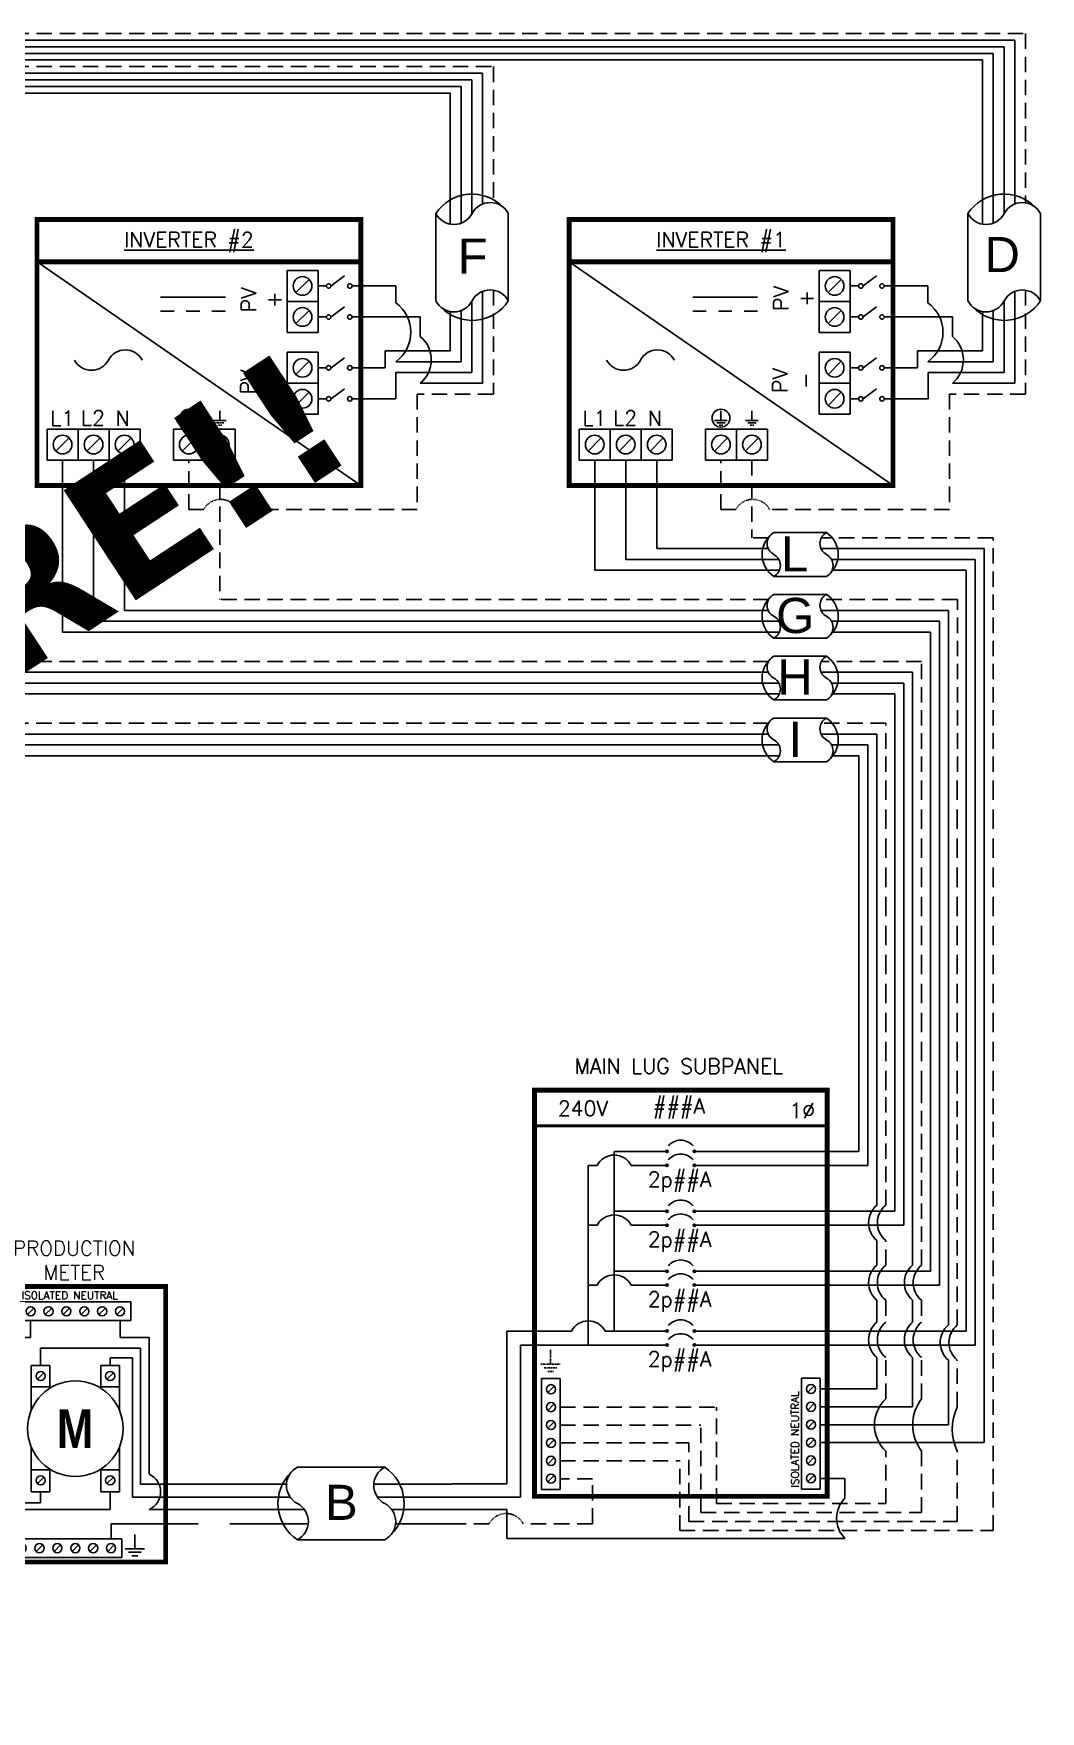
# Model space of a CAD drawing. Header units: feet. Extents: x 7626 to 13414, y 8987 to 15945.
# Drawn here: x 9526.3 to 9721.6, y 15494.7 to 15819.9 of the extents above; entities that cross this region are included whole.
import ezdxf

# ---------------------------------------------------------------- set-up
doc = ezdxf.new("R2010")
doc.units = ezdxf.units.FT
doc.header["$MEASUREMENT"] = 0
doc.linetypes.add('HIDDEN', pattern=[0.375, 0.25, -0.125])
for name, color, linetype in [('ONE LINE BLOCKS', 7, 'Continuous'), ('TABLES', 7, 'Continuous'), ('TEXT', 7, 'Continuous'), ('Z - TITLEBLOCK TXT', 7, 'Continuous')]:
    doc.layers.add(name, color=color, linetype=linetype)
doc.styles.add('ONE LINE TXT', font='techb___.ttf')
doc.styles.get("Standard").update_dxf_attribs({"font": 'simplex.shx'})
doc.styles.add('TITLE BBLOCK TEXT', font='ARIALUNI.TTF')

# ---------------------------------------------------------------- blocks, each defined once
blk = doc.blocks.new('*U19')
at = {"color": 7, "linetype": 'Continuous'}
for p, q in [((-499.3, -1.61), (-2.62, -1.61)), ((-2.62, -1.61), (-2.62, -41.45)), ((-499.3, -4.82), (-7.87, -4.82)), ((-7.87, -4.82), (-7.87, -46.12)), ((-499.3, -9.64), (-132.05, -9.65)), ((-132.05, -9.65), (-132.05, -41.45)), ((-499.3, -12.86), (-137.3, -12.86)), ((-137.3, -12.86), (-137.3, -46.12)), ((-143.43, -43.76), (-143.43, -65)), ((-125.81, -65), (-125.81, -43.76)), ((-14, -43.76), (-14, -65)), ((3.63, -65), (3.63, -43.76)), ((-153.18, -61.37), (-163.81, -61.37)), ((-153.18, -65.48), (-153.18, -61.37)), ((-132.05, -62.69), (-132.05, -85.03)), ((-23.75, -61.37), (-34.38, -61.37)), ((-23.75, -65.48), (-23.75, -61.37)), ((-2.62, -62.69), (-2.62, -85.03)), ((-147.22, -68.91), (-163.81, -68.91)), ((-147.22, -73.63), (-147.22, -68.91)), ((-137.3, -67.36), (-137.3, -79.78)), ((-17.79, -68.91), (-34.38, -68.91)), ((-17.79, -73.63), (-17.79, -68.91)), ((-7.87, -67.36), (-7.87, -79.78)), ((-137.3, -79.78), (-153.18, -79.78)), ((-7.87, -79.78), (-23.75, -79.78)), ((-132.05, -85.03), (-147.22, -85.03)), ((-2.62, -85.03), (-17.79, -85.03)), ((-234.22, -103.7), (-234.22, -145.52)), ((-104.79, -103.7), (-104.79, -130.49)), ((-48.42, -121.33), (-61.23, -121.33)), ((-104.79, -130.49), (-59.86, -130.49)), ((-47.05, -130.49), (-14.42, -130.49)), ((-14.42, -130.49), (-14.42, -179.5)), ((-61.23, -131.97), (-48.42, -131.97)), ((-48.42, -136.36), (-61.23, -136.36)), ((-234.22, -145.52), (-59.86, -145.52)), ((-47.05, -145.52), (-23.12, -145.52)), ((-23.12, -145.52), (-23.12, -179.5)), ((-61.23, -146.99), (-48.42, -146.99)), ((-48.42, -151.38), (-61.23, -151.38)), ((-252.46, -160.54), (-59.86, -160.54)), ((-61.23, -162.01), (-48.42, -162.01)), ((-47.05, -160.54), (-31.82, -160.54)), ((-31.82, -160.54), (-31.82, -179.5)), ((-48.42, -166.41), (-61.23, -166.41)), ((-267.85, -175.56), (-59.86, -175.56)), ((-61.23, -177.04), (-48.42, -177.04)), ((-47.05, -175.56), (-40.52, -175.56)), ((-40.52, -175.56), (-40.52, -179.5))]:
    blk.add_line(p, q, dxfattribs=at)
at = {"color": 253, "linetype": 'Continuous'}
for p, q in [((-499.3, -3.21), (-5.24, -3.22)), ((-5.24, -3.22), (-5.24, -43.86)), ((-499.3, -6.43), (-10.49, -6.43)), ((-10.49, -6.43), (-10.49, -46.35)), ((-499.3, -11.25), (-134.67, -11.25)), ((-134.67, -11.25), (-134.67, -43.86)), ((-499.3, -14.47), (-139.92, -14.47)), ((-139.92, -14.47), (-139.92, -46.35)), ((-134.67, -65.11), (-134.67, -82.41)), ((-5.24, -65.11), (-5.24, -82.41)), ((-139.92, -67.59), (-139.92, -77.16)), ((-10.49, -67.59), (-10.49, -77.16)), ((-139.92, -77.16), (-155.76, -77.16)), ((-155.76, -77.16), (-155.76, -81.27)), ((-10.49, -77.16), (-26.32, -77.16)), ((-26.32, -77.16), (-26.32, -81.27)), ((-155.76, -81.27), (-163.81, -81.27)), ((-26.32, -81.27), (-34.38, -81.27)), ((-134.67, -82.41), (-153.13, -82.41)), ((-153.13, -82.41), (-153.13, -88.8)), ((-5.24, -82.41), (-23.7, -82.41)), ((-23.7, -82.41), (-23.7, -88.8)), ((-153.13, -88.8), (-163.81, -88.8)), ((-23.7, -88.8), (-34.38, -88.8)), ((-219.15, -103.7), (-219.15, -140.26)), ((-89.72, -103.7), (-89.72, -125.23)), ((-89.72, -125.23), (-62.57, -125.23)), ((-49.75, -125.23), (-10.07, -125.23)), ((-10.07, -179.5), (-10.07, -125.23)), ((-219.15, -140.26), (-62.57, -140.26)), ((-49.75, -140.26), (-18.77, -140.26)), ((-18.77, -140.26), (-18.77, -179.5)), ((-245.18, -155.28), (-62.57, -155.28)), ((-49.75, -155.28), (-27.47, -155.28)), ((-27.47, -155.28), (-27.47, -179.5)), ((-260.57, -170.3), (-62.57, -170.3)), ((-49.75, -170.3), (-36.17, -170.3)), ((-36.17, -170.3), (-36.17, -179.5))]:
    blk.add_line(p, q, dxfattribs=at)
at = {"color": 10, "linetype": 'Continuous'}
for p, q in [((-226.69, -103.7), (-226.69, -142.89)), ((-97.26, -103.7), (-97.26, -127.86)), ((-97.26, -127.86), (-59.99, -127.86)), ((-47.18, -127.86), (-12.24, -127.86)), ((-12.24, -127.86), (-12.24, -179.5)), ((-226.69, -142.89), (-59.99, -142.89)), ((-47.18, -142.89), (-20.94, -142.89)), ((-20.94, -142.89), (-20.94, -179.5)), ((-249.24, -157.91), (-59.99, -157.91)), ((-47.18, -157.91), (-29.64, -157.91)), ((-29.64, -157.91), (-29.64, -179.5)), ((-264.63, -172.93), (-59.99, -172.93)), ((-47.18, -172.93), (-38.34, -172.93)), ((-38.34, -172.93), (-38.34, -179.5))]:
    blk.add_line(p, q, dxfattribs=at)
at = {"color": 7, "linetype": 'Continuous'}
for centre, radius, start, end in [((-134.62, -49.61), 10.58, 43.9732, 146.4265), ((-5.19, -49.61), 10.58, 43.9732, 146.4265), ((-134.62, -59.15), 10.58, 223.9732, 326.4265), ((-5.19, -59.15), 10.58, 223.9732, 326.4265), ((-57.7, -126.65), 6.38, 133.9732, 236.4265), ((-51.94, -126.65), 6.38, 313.9732, 56.4265), ((-57.7, -141.67), 6.38, 133.9732, 236.4265), ((-51.94, -141.67), 6.38, 313.9732, 56.4265), ((-57.7, -156.7), 6.38, 133.9732, 236.4265), ((-51.94, -156.7), 6.38, 313.9732, 56.4265), ((-57.7, -171.72), 6.38, 133.9732, 236.4265), ((-51.94, -171.72), 6.38, 313.9732, 56.4265)]:
    blk.add_arc(centre, radius, start, end, dxfattribs=at)
at = {"layer": 'ONE LINE BLOCKS', "lineweight": 50, "const_width": 1.19}
for points in [[(-240.44, -109.86), (-240.44, -45.21), (-161.67, -45.21), (-161.67, -109.86)], [(-240.44, -55.49), (-240.44, -45.21), (-161.67, -45.21), (-161.67, -55.49)], [(-111.01, -109.86), (-111.01, -45.21), (-32.24, -45.21), (-32.24, -109.86)], [(-111.01, -55.49), (-111.01, -45.21), (-32.24, -45.21), (-32.24, -55.49)]]:
    blk.add_lwpolyline(points, close=True, dxfattribs=at)
at = {"layer": 'TEXT', "color": 92, "linetype": 'HIDDEN', "ltscale": 15}
for p, q in [((-499.3, 0), (0, 0)), ((0, 0), (0, -41.16)), ((-499.3, -8.04), (-129.43, -8.04)), ((-129.43, -8.04), (-129.43, -41.16)), ((-129.43, -62.4), (-129.43, -87.65)), ((0, -62.4), (0, -87.65)), ((-129.43, -87.65), (-147.94, -87.65)), ((-147.94, -87.65), (-147.94, -115.73)), ((0, -87.65), (-18.51, -87.65)), ((-18.51, -87.65), (-18.51, -115.73)), ((-203.52, -115.73), (-203.52, -103.7)), ((-195.98, -103.7), (-195.98, -137.63)), ((-74.09, -115.73), (-74.09, -103.7)), ((-66.55, -103.7), (-66.55, -122.6)), ((-203.52, -115.73), (-199.92, -115.73)), ((-147.94, -115.73), (-191.68, -115.73)), ((-74.09, -115.73), (-70.48, -115.73)), ((-18.51, -115.73), (-62.25, -115.73)), ((-62.5, -122.6), (-66.55, -122.6)), ((-7.89, -122.6), (-49.68, -122.6)), ((-7.89, -179.5), (-7.89, -122.6)), ((-62.5, -137.63), (-195.98, -137.63)), ((-16.59, -137.63), (-49.68, -137.63)), ((-16.59, -179.5), (-16.59, -137.63)), ((-62.5, -152.65), (-241.54, -152.65)), ((-25.29, -152.65), (-49.68, -152.65)), ((-25.29, -179.5), (-25.29, -152.65)), ((-62.5, -167.67), (-256.93, -167.67)), ((-33.99, -167.67), (-49.68, -167.67)), ((-33.99, -179.5), (-33.99, -167.67))]:
    blk.add_line(p, q, dxfattribs=at)
at = {"layer": 'TEXT', "color": 92, "linetype": 'Continuous', "flags": 128}
for points in [[(-203.52, -91.75), (-203.52, -94.05)], [(-195.98, -91.75), (-195.98, -94.05)], [(-74.08, -91.75), (-74.09, -94.05)], [(-66.55, -91.75), (-66.55, -94.05)], [(-205.05, -94.05), (-201.98, -94.05)], [(-197.52, -94.05), (-194.45, -94.05)], [(-75.62, -94.05), (-72.55, -94.05)], [(-73.08, -94.62), (-75.09, -94.62)], [(-68.09, -94.05), (-65.02, -94.05)], [(-65.55, -94.62), (-67.56, -94.62)]]:
    blk.add_lwpolyline(points, dxfattribs=at)
at = {"layer": 'TEXT', "color": 92, "linetype": 'HIDDEN', "flags": 128}
for points in [[(-202.51, -94.62), (-204.52, -94.62)], [(-203.05, -95.19), (-203.99, -95.19)], [(-194.98, -94.62), (-196.99, -94.62)], [(-195.51, -95.19), (-196.46, -95.19)], [(-73.62, -95.19), (-74.56, -95.19)], [(-66.08, -95.19), (-67.02, -95.19)]]:
    blk.add_lwpolyline(points, dxfattribs=at)
at = {"layer": 'TEXT', "color": 92, "linetype": 'Continuous'}
for centre in [(-203.52, -93.5), (-74.09, -93.5)]:
    blk.add_circle(centre, 2.17, dxfattribs=at)
at = {"layer": 'TEXT', "color": 92, "linetype": 'HIDDEN', "ltscale": 0.3}
for centre in [(-195.8, -117.89), (-66.36, -117.89)]:
    blk.add_arc(centre, 4.65, 27.6639, 152.3361, dxfattribs=at)
at = {"layer": 'Z - TITLEBLOCK TXT', "color": 7, "linetype": 'Continuous'}
for p, q in [((-161.67, -109.86), (-240.44, -55.49)), ((-32.24, -109.86), (-111.01, -55.49)), ((-194.62, -64.1), (-210.38, -64.1)), ((-65.19, -64.1), (-80.95, -64.1)), ((-207.09, -67.51), (-210.38, -67.51)), ((-200.85, -67.51), (-204.15, -67.51)), ((-194.62, -67.51), (-197.91, -67.51)), ((-77.66, -67.51), (-80.95, -67.51)), ((-71.42, -67.51), (-74.72, -67.51)), ((-65.19, -67.51), (-68.48, -67.51))]:
    blk.add_line(p, q, dxfattribs=at)
at = {"layer": 'Z - TITLEBLOCK TXT', "color": 1, "linetype": 'Continuous'}
for p, q in [((-179.62, -72.67), (-179.62, -57.6)), ((-179.62, -57.6), (-172.09, -57.6)), ((-179.62, -72.67), (-179.62, -57.6)), ((-172.09, -57.6), (-172.09, -72.67)), ((-172.09, -57.6), (-172.09, -65.14)), ((-165.66, -58.91), (-168.93, -61.35)), ((-50.19, -72.67), (-50.19, -57.6)), ((-50.19, -57.6), (-42.66, -57.6)), ((-50.19, -72.67), (-50.19, -57.6)), ((-42.66, -57.6), (-42.66, -72.67)), ((-42.66, -57.6), (-42.66, -65.14)), ((-36.23, -58.91), (-39.49, -61.35)), ((-172.09, -65.14), (-179.62, -65.14)), ((-172.09, -61.37), (-170.05, -61.37)), ((-42.66, -65.14), (-50.19, -65.14)), ((-42.66, -61.37), (-40.62, -61.37)), ((-172.09, -68.91), (-170.05, -68.91)), ((-165.66, -66.45), (-168.93, -68.89)), ((-42.66, -68.91), (-40.62, -68.91)), ((-36.23, -66.45), (-39.49, -68.89)), ((-172.09, -72.67), (-179.62, -72.67)), ((-42.66, -72.67), (-50.19, -72.67)), ((-179.62, -92.57), (-179.62, -77.5)), ((-179.62, -77.5), (-172.09, -77.5)), ((-172.09, -77.5), (-172.09, -85.04)), ((-50.19, -92.57), (-50.19, -77.5)), ((-50.19, -77.5), (-42.66, -77.5)), ((-42.66, -77.5), (-42.66, -85.04)), ((-172.09, -81.27), (-170.05, -81.27)), ((-165.66, -78.81), (-168.93, -81.25)), ((-42.66, -81.27), (-40.62, -81.27)), ((-36.23, -78.81), (-39.49, -81.25)), ((-172.09, -85.04), (-179.62, -85.04)), ((-172.09, -85.04), (-172.09, -92.57)), ((-42.66, -85.04), (-50.19, -85.04)), ((-42.66, -85.04), (-42.66, -92.57)), ((-172.09, -88.8), (-170.05, -88.8)), ((-165.66, -86.34), (-168.93, -88.78)), ((-42.66, -88.8), (-40.62, -88.8)), ((-36.23, -86.34), (-39.49, -88.78)), ((-172.09, -92.57), (-179.62, -92.57)), ((-42.66, -92.57), (-50.19, -92.57)), ((-237.99, -96.16), (-222.92, -96.16)), ((-237.99, -103.7), (-237.99, -96.16)), ((-237.99, -96.16), (-230.46, -96.16)), ((-230.46, -96.16), (-230.46, -103.7)), ((-222.92, -96.16), (-222.92, -103.7)), ((-222.92, -96.16), (-215.39, -96.16)), ((-215.39, -96.16), (-215.39, -103.7)), ((-207.28, -96.16), (-192.22, -96.16)), ((-207.28, -103.7), (-207.28, -96.16)), ((-207.28, -96.16), (-199.75, -96.16)), ((-199.75, -96.16), (-199.75, -103.7)), ((-192.22, -96.16), (-192.22, -103.7)), ((-108.56, -96.16), (-93.49, -96.16)), ((-108.56, -103.7), (-108.56, -96.16)), ((-108.56, -96.16), (-101.02, -96.16)), ((-101.02, -96.16), (-101.02, -103.7)), ((-93.49, -96.16), (-93.49, -103.7)), ((-93.49, -96.16), (-85.96, -96.16)), ((-85.96, -96.16), (-85.96, -103.7)), ((-77.85, -96.16), (-62.78, -96.16)), ((-77.85, -103.7), (-77.85, -96.16)), ((-77.85, -96.16), (-70.32, -96.16)), ((-70.32, -96.16), (-70.32, -103.7)), ((-62.78, -96.16), (-62.78, -103.7)), ((-222.92, -103.7), (-237.99, -103.7)), ((-222.92, -103.7), (-215.39, -103.7)), ((-192.22, -103.7), (-207.28, -103.7)), ((-93.49, -103.7), (-108.56, -103.7)), ((-93.49, -103.7), (-85.96, -103.7)), ((-62.78, -103.7), (-77.85, -103.7))]:
    blk.add_line(p, q, dxfattribs=at)
at = {"layer": 'Z - TITLEBLOCK TXT', "color": 4, "linetype": 'Continuous'}
for p, q in [((-174.25, -59.77), (-177.46, -62.98)), ((-44.82, -59.77), (-48.03, -62.98)), ((-174.25, -67.3), (-177.46, -70.51)), ((-44.82, -67.3), (-48.03, -70.51)), ((-174.25, -79.66), (-177.46, -82.88)), ((-44.82, -79.66), (-48.03, -82.88)), ((-174.25, -87.2), (-177.46, -90.41)), ((-44.82, -87.2), (-48.03, -90.41)), ((-232.62, -98.32), (-235.83, -101.54)), ((-225.08, -98.32), (-228.3, -101.54)), ((-217.55, -98.32), (-220.76, -101.54)), ((-201.91, -98.32), (-205.12, -101.54)), ((-194.38, -98.32), (-197.59, -101.54)), ((-103.19, -98.32), (-106.4, -101.54)), ((-95.65, -98.32), (-98.86, -101.54)), ((-88.12, -98.32), (-91.33, -101.54)), ((-72.48, -98.32), (-75.69, -101.54)), ((-64.94, -98.32), (-68.16, -101.54))]:
    blk.add_line(p, q, dxfattribs=at)
for centre in [(-175.86, -61.37), (-46.43, -61.37), (-175.86, -68.91), (-46.43, -68.91), (-175.86, -81.27), (-46.43, -81.27), (-175.86, -88.8), (-46.43, -88.8), (-234.22, -99.93), (-226.69, -99.93), (-219.15, -99.93), (-203.52, -99.93), (-195.98, -99.93), (-104.79, -99.93), (-97.26, -99.93), (-89.72, -99.93), (-74.09, -99.93), (-66.55, -99.93)]:
    blk.add_circle(centre, 2.27, dxfattribs=at)
at = {"layer": 'Z - TITLEBLOCK TXT', "color": 1, "linetype": 'Continuous'}
for centre in [(-169.51, -61.37), (-164.35, -61.37), (-40.08, -61.37), (-34.92, -61.37), (-169.51, -68.91), (-164.35, -68.91), (-40.08, -68.91), (-34.92, -68.91), (-169.51, -81.27), (-164.35, -81.27), (-40.08, -81.27), (-34.92, -81.27), (-169.51, -88.8), (-164.35, -88.8), (-40.08, -88.8), (-34.92, -88.8)]:
    blk.add_circle(centre, 0.541, dxfattribs=at)
at = {"layer": 'Z - TITLEBLOCK TXT', "linetype": 'Continuous'}
for centre, radius, start, end in [((-139.03, -41.45), 4.98, 207.6639, 332.3361), ((-130.21, -46.07), 4.98, 27.6639, 152.3361), ((-9.6, -41.45), 4.98, 207.6639, 332.3361), ((-0.78, -46.07), 4.98, 27.6639, 152.3361), ((-139.03, -62.69), 4.98, 207.6639, 332.3361), ((-130.21, -67.31), 4.98, 27.6639, 152.3361), ((-9.6, -62.69), 4.98, 207.6639, 332.3361), ((-0.78, -67.31), 4.98, 27.6639, 152.3361), ((-158.31, -72.63), 8.8, 305.6505, 54.3495), ((-28.88, -72.63), 8.8, 305.6505, 54.3495), ((-218.97, -81.55), 4.65, 27.6639, 152.3361), ((-151.99, -79.33), 7.43, 309.9338, 50.0662), ((-89.54, -81.55), 4.65, 27.6639, 152.3361), ((-22.56, -79.33), 7.43, 309.9338, 50.0662), ((-227.21, -77.23), 4.65, 207.6639, 332.3361), ((-97.77, -77.23), 4.65, 207.6639, 332.3361), ((-59.84, -123.99), 3, 117.6639, 242.3361), ((-47.02, -123.99), 3, 117.6639, 242.3361), ((-62.62, -129.31), 3, 297.6639, 62.3361), ((-49.81, -129.31), 3, 297.6639, 62.3361), ((-59.84, -139.02), 3, 117.6639, 242.3361), ((-47.02, -139.02), 3, 117.6639, 242.3361), ((-62.62, -144.33), 3, 297.6639, 62.3361), ((-49.81, -144.33), 3, 297.6639, 62.3361), ((-59.84, -154.04), 3, 117.6639, 242.3361), ((-47.02, -154.04), 3, 117.6639, 242.3361), ((-62.62, -159.36), 3, 297.6639, 62.3361), ((-49.81, -159.36), 3, 297.6639, 62.3361), ((-59.84, -169.06), 3, 117.6639, 242.3361), ((-47.02, -169.06), 3, 117.6639, 242.3361), ((-62.62, -174.38), 3, 297.6639, 62.3361), ((-49.81, -174.38), 3, 297.6639, 62.3361)]:
    blk.add_arc(centre, radius, start, end, dxfattribs=at)
at = {"layer": 'TABLES', "color": 1, "linetype": 'Continuous'}
for s, p in [('%%UINVERTER #2', (-219.23, -51.94)), ('%%UINVERTER #1', (-89.8, -51.94))]:
    blk.add_text(s, height=3.6576, dxfattribs=at).set_placement(p)
at = {"layer": 'TEXT', "color": 1, "char_height": 3.658, "attachment_point": 5, "rotation": 90}
for s, width, insert in [('PV +', 2.8378, (-185.88, -64.73)), ('PV +', 2.8378, (-56.44, -64.39)), ('PV -', 2.8013, (-56.67, -84.37)), ('PV -', 2.8013, (-186.1, -84.71))]:
    blk.add_mtext_dynamic_manual_height_columns(s, width=width, gutter_width=0.75, heights=[0], dxfattribs=dict(at, insert=insert))
at = {"layer": 'TEXT', "color": 1, "attachment_point": 5}
for s, insert, char_height in [('L1', (-234.28, -93.52), 3.658), ('L2', (-226.82, -93.49), 3.658), ('N', (-219.57, -93.55), 3.66), ('L1', (-104.85, -93.52), 3.658), ('L2', (-97.39, -93.49), 3.658), ('N', (-90.14, -93.55), 3.66)]:
    blk.add_mtext_dynamic_manual_height_columns(s, width=0.1481, gutter_width=0.75, heights=[0], dxfattribs=dict(at, insert=insert, char_height=char_height))
blk = doc.blocks.new('M_METER PAN')
at = {"color": 253, "linetype": 'Continuous'}
for p, q in [((4.735, 8.023), (4.735, 8.748)), ((8.589, 8.023), (8.589, 8.748)), ((4.735, 8.023), (3.483, 8.023)), ((3.483, 2.136), (3.483, 8.023)), ((8.589, 8.023), (9.84, 8.023)), ((9.84, 2.136), (9.84, 8.023)), ((3.483, 0.611), (0, 0.611)), ((9.84, 0.611), (13.323, 0.611))]:
    blk.add_line(p, q, dxfattribs=at)
at = {"color": 7, "linetype": 'Continuous'}
for p, q in [((5.163, 7.563), (5.163, 6.819)), ((5.163, 7.563), (9.474, 7.563)), ((9.474, 7.563), (9.474, 1.711)), ((4.245, 1.711), (0, 1.711)), ((4.245, 1.711), (4.245, 0.898)), ((9.474, 1.711), (13.323, 1.711)), ((4.245, 0.898), (5.163, 0.898)), ((5.163, 0.898), (5.163, 1.37))]:
    blk.add_line(p, q, dxfattribs=at)
at = {"color": 10, "linetype": 'Continuous'}
for p, q in [((8.16, 7.142), (8.16, 6.819)), ((8.16, 7.142), (9.123, 7.142)), ((9.123, 7.142), (9.123, 1.149)), ((3.832, 1.149), (0, 1.149)), ((3.832, 1.149), (3.832, 0.611)), ((8.16, 1.37), (8.16, 0.611)), ((9.123, 1.149), (13.323, 1.149)), ((3.832, 0.611), (8.16, 0.611))]:
    blk.add_line(p, q, dxfattribs=at)
at = {"color": 1, "linetype": 'Continuous'}
for p, q in [((5.565, 5.899), (4.761, 5.899)), ((7.758, 5.899), (8.562, 5.899)), ((5.565, 2.326), (4.761, 2.326)), ((7.758, 2.326), (8.562, 2.326))]:
    blk.add_line(p, q, dxfattribs=at)
at = {"color": 253, "linetype": 'Continuous'}
for centre, start, end in [((3.823, 1.374), 113.9997, 246.0003), ((9.5, 1.374), 293.9997, 66.0003)]:
    blk.add_arc(centre, 0.835, start, end, dxfattribs=at)
at = {"layer": 'ONE LINE BLOCKS', "lineweight": 50, "const_width": 0.21}
blk.add_lwpolyline([(2.772, -1.647), (2.772, 10.216), (10.552, 10.216), (10.552, -1.647)], close=True, dxfattribs=at)
at = {"layer": 'TEXT', "color": 92, "linetype": 'HIDDEN', "ltscale": 15}
for p, q in [((4.347, 0), (0, 0)), ((4.347, 0), (4.347, -0.649)), ((8.201, 0), (8.201, -0.649)), ((8.201, 0), (13.323, 0))]:
    blk.add_line(p, q, dxfattribs=at)
at = {"layer": 'TEXT', "color": 92, "linetype": 'Continuous', "flags": 128}
for points in [[(9.228, -0.457), (9.227, -1.078)], [(8.812, -1.078), (9.642, -1.078)], [(9.498, -1.231), (8.956, -1.231)], [(9.354, -1.385), (9.1, -1.385)]]:
    blk.add_lwpolyline(points, dxfattribs=at)
at = {"layer": 'TEXT', "linetype": 'Continuous'}
blk.add_circle((6.662, 4.095), 2.059, dxfattribs=at)
at = {"layer": 'Z - TITLEBLOCK TXT', "color": 1, "linetype": 'Continuous'}
for p, q in [((4.275, 8.748), (4.275, 9.552)), ((4.275, 9.552), (9.049, 9.552)), ((9.049, 9.552), (9.049, 8.748)), ((9.049, 8.748), (4.275, 8.748)), ((4.761, 6.819), (4.761, 4.888)), ((5.565, 6.819), (4.761, 6.819)), ((5.565, 5.838), (5.565, 6.819)), ((7.758, 5.838), (7.758, 6.819)), ((7.758, 6.819), (8.562, 6.819)), ((8.562, 6.819), (8.562, 4.888)), ((4.761, 3.301), (4.761, 1.37)), ((8.562, 3.301), (8.562, 1.37)), ((5.565, 1.37), (5.565, 2.351)), ((7.758, 1.37), (7.758, 2.351)), ((4.761, 1.37), (5.565, 1.37)), ((8.562, 1.37), (7.758, 1.37)), ((3.887, -1.453), (3.887, -0.649)), ((3.887, -0.649), (8.661, -0.649)), ((8.661, -0.649), (8.661, -1.453)), ((8.661, -1.453), (3.887, -1.453))]:
    blk.add_line(p, q, dxfattribs=at)
at = {"layer": 'Z - TITLEBLOCK TXT', "color": 4, "linetype": 'Continuous'}
for p, q in [((4.874, 9.29), (4.596, 9.011)), ((5.645, 9.29), (5.366, 9.011)), ((6.416, 9.29), (6.137, 9.011)), ((7.186, 9.29), (6.908, 9.011)), ((7.957, 9.29), (7.679, 9.011)), ((8.728, 9.29), (8.449, 9.011)), ((5.303, 6.499), (5.024, 6.22)), ((8.299, 6.499), (8.021, 6.22)), ((5.303, 2.005), (5.024, 1.727)), ((8.299, 2.005), (8.021, 1.727)), ((4.486, -0.912), (4.208, -1.19)), ((5.257, -0.912), (4.978, -1.19)), ((6.028, -0.912), (5.749, -1.19)), ((6.798, -0.912), (6.52, -1.19)), ((7.569, -0.912), (7.291, -1.19)), ((8.34, -0.912), (8.061, -1.19))]:
    blk.add_line(p, q, dxfattribs=at)
for centre in [(4.735, 9.15), (5.506, 9.15), (6.276, 9.15), (7.047, 9.15), (7.818, 9.15), (8.589, 9.15), (5.163, 6.359), (8.16, 6.359), (5.163, 1.866), (8.16, 1.866), (4.347, -1.051), (5.118, -1.051), (5.888, -1.051), (6.659, -1.051), (7.43, -1.051), (8.201, -1.051)]:
    blk.add_circle(centre, 0.197, dxfattribs=at)
at = {"layer": 'TABLES', "color": 4, "linetype": 'Continuous'}
blk.add_text('ISOLATED NEUTRAL', height=0.33207, dxfattribs=at).set_placement((4.339, 9.669))
at = {"layer": 'TEXT', "color": 1, "insert": (6.613, 11.342), "char_height": 0.62775, "attachment_point": 5}
blk.add_mtext_dynamic_manual_height_columns('PRODUCTION METER', width=1.32031, gutter_width=7.17, heights=[0], dxfattribs=at)
at = {"layer": 'Z - TITLEBLOCK TXT', "color": 253, "linetype": 'Continuous', "style": 'ONE LINE TXT'}
blk.add_text('M', height=1.662, dxfattribs=at).set_placement((5.854, 3.259))
blk = doc.blocks.new('*U18')
at = {"color": 0}
blk.add_blockref('M_METER PAN', (0, 0), dxfattribs=at)
blk = doc.blocks.new('*U8')
at = {"color": 7, "linetype": 'Continuous'}
for p, q in [((6.669, 2.433), (2.905, 2.433)), ((2.435, 1.711), (0, 1.711)), ((9.575, 1.711), (6.199, 1.711)), ((2.905, -0.69), (6.669, -0.69))]:
    blk.add_line(p, q, dxfattribs=at)
at = {"color": 10, "linetype": 'Continuous'}
for p, q in [((2.591, 1.149), (0, 1.149)), ((9.575, 1.149), (6.355, 1.149))]:
    blk.add_line(p, q, dxfattribs=at)
at = {"color": 253, "linetype": 'Continuous'}
for p, q in [((3.208, 0.611), (0, 0.611)), ((9.575, 0.611), (6.972, 0.611))]:
    blk.add_line(p, q, dxfattribs=at)
at = {"color": 7, "linetype": 'Continuous'}
for centre, start, end in [((3.942, 0.872), 133.97324, 236.42648), ((5.633, 0.872), 313.97324, 56.42648)]:
    blk.add_arc(centre, 1.874, start, end, dxfattribs=at)
at = {"layer": 'TEXT', "color": 92, "linetype": 'HIDDEN', "ltscale": 15}
for p, q in [((3.373, 0), (0, 0)), ((9.575, 0), (7.137, 0))]:
    blk.add_line(p, q, dxfattribs=at)
at = {"layer": 'Z - TITLEBLOCK TXT', "linetype": 'Continuous'}
for centre, start, end in [((3.315, 1.653), 117.66392, 242.33608), ((7.078, 1.653), 117.66392, 242.33608), ((2.496, 0.091), 297.66392, 62.33608), ((6.26, 0.091), 297.66392, 62.33608)]:
    blk.add_arc(centre, 0.882, start, end, dxfattribs=at)
blk = doc.blocks.new('*U20')
at = {"layer": 'ONE LINE BLOCKS', "linetype": 'Continuous'}
h = blk.add_hatch(color=1, dxfattribs=at)
h.dxf.hatch_style = 1
edge = h.paths.add_edge_path()
edge.add_arc((32.25, -14.9), 0.291, 0, 360)
h = blk.add_hatch(color=1, dxfattribs=at)
h.dxf.hatch_style = 1
edge = h.paths.add_edge_path()
edge.add_arc((38.92, -14.9), 0.291, 0, 360)
h = blk.add_hatch(color=1, dxfattribs=at)
h.dxf.hatch_style = 1
edge = h.paths.add_edge_path()
edge.add_arc((32.25, -18.28), 0.291, 0, 360)
h = blk.add_hatch(color=1, dxfattribs=at)
h.dxf.hatch_style = 1
edge = h.paths.add_edge_path()
edge.add_arc((38.92, -18.28), 0.291, 0, 360)
h = blk.add_hatch(color=1, dxfattribs=at)
h.dxf.hatch_style = 1
edge = h.paths.add_edge_path()
edge.add_arc((32.25, -29.46), 0.291, 0, 360)
h = blk.add_hatch(color=1, dxfattribs=at)
h.dxf.hatch_style = 1
edge = h.paths.add_edge_path()
edge.add_arc((32.25, -32.84), 0.291, 0, 360)
h = blk.add_hatch(color=1, dxfattribs=at)
h.dxf.hatch_style = 1
edge = h.paths.add_edge_path()
edge.add_arc((38.92, -29.46), 0.291, 0, 360)
h = blk.add_hatch(color=1, dxfattribs=at)
h.dxf.hatch_style = 1
edge = h.paths.add_edge_path()
edge.add_arc((38.92, -32.84), 0.291, 0, 360)
h = blk.add_hatch(color=1, dxfattribs=at)
h.dxf.hatch_style = 1
edge = h.paths.add_edge_path()
edge.add_arc((32.25, -44.02), 0.291, 0, 360)
h = blk.add_hatch(color=1, dxfattribs=at)
h.dxf.hatch_style = 1
edge = h.paths.add_edge_path()
edge.add_arc((38.92, -44.02), 0.291, 0, 360)
h = blk.add_hatch(color=1, dxfattribs=at)
h.dxf.hatch_style = 1
edge = h.paths.add_edge_path()
edge.add_arc((32.25, -47.4), 0.291, 0, 360)
h = blk.add_hatch(color=1, dxfattribs=at)
h.dxf.hatch_style = 1
edge = h.paths.add_edge_path()
edge.add_arc((38.92, -47.4), 0.291, 0, 360)
h = blk.add_hatch(color=1, dxfattribs=at)
h.dxf.hatch_style = 1
edge = h.paths.add_edge_path()
edge.add_arc((32.25, -58.58), 0.291, 0, 360)
h = blk.add_hatch(color=1, dxfattribs=at)
h.dxf.hatch_style = 1
edge = h.paths.add_edge_path()
edge.add_arc((38.92, -58.58), 0.291, 0, 360)
h = blk.add_hatch(color=1, dxfattribs=at)
h.dxf.hatch_style = 1
edge = h.paths.add_edge_path()
edge.add_arc((32.25, -61.96), 0.291, 0, 360)
h = blk.add_hatch(color=1, dxfattribs=at)
h.dxf.hatch_style = 1
edge = h.paths.add_edge_path()
edge.add_arc((38.92, -61.96), 0.291, 0, 360)
at = {"color": 7, "linetype": 'Continuous'}
for p, q in [((78.93, 0), (78.93, -14.9)), ((87.63, 0), (87.63, -29.46)), ((96.33, 0), (96.33, -44.02)), ((105.03, 0), (105.03, -58.58)), ((28.05, -14.9), (19.39, -14.9)), ((19.39, -14.9), (19.39, -29.46)), ((78.93, -14.9), (43.12, -14.9)), ((28.05, -29.46), (19.39, -29.46)), ((19.39, -29.46), (19.39, -44.02)), ((87.63, -29.46), (43.12, -29.46)), ((28.05, -44.02), (19.39, -44.02)), ((19.39, -44.02), (19.39, -58.58)), ((96.33, -44.02), (43.12, -44.02)), ((8.98, -58.58), (-6.7, -58.58)), ((-6.7, -58.58), (-6.7, -95.75)), ((28.05, -58.58), (17.22, -58.58)), ((105.03, -58.58), (43.12, -58.58)), ((-6.7, -95.75), (-20.02, -95.75))]:
    blk.add_line(p, q, dxfattribs=at)
at = {"color": 10, "linetype": 'Continuous'}
for p, q in [((81.1, 0), (81.1, -18.28)), ((89.8, 0), (89.8, -32.84)), ((98.5, 0), (98.5, -47.4)), ((107.2, 0), (107.2, -61.96)), ((13.1, -32.84), (13.1, -18.28)), ((15.27, -18.28), (13.1, -18.28)), ((23.51, -18.28), (28.05, -18.28)), ((81.1, -18.28), (43.12, -18.28)), ((13.1, -47.4), (13.1, -32.84)), ((15.27, -32.84), (13.1, -32.84)), ((23.51, -32.84), (28.05, -32.84)), ((89.8, -32.84), (43.12, -32.84)), ((13.1, -61.96), (13.1, -47.4)), ((15.27, -47.4), (13.1, -47.4)), ((23.51, -47.4), (28.05, -47.4)), ((98.5, -47.4), (43.12, -47.4)), ((13.1, -61.96), (-3.41, -61.96)), ((-3.41, -98.92), (-3.41, -61.96)), ((13.1, -61.96), (28.05, -61.96)), ((107.2, -61.96), (43.12, -61.96)), ((-3.41, -98.92), (-20.02, -98.92))]:
    blk.add_line(p, q, dxfattribs=at)
at = {"color": 253, "linetype": 'Continuous'}
for p, q in [((83.28, 0), (83.28, -27.97)), ((91.98, 0), (91.98, -42.53)), ((100.68, 0), (100.68, -57.09)), ((109.38, 0), (109.38, -85.69)), ((83.28, -36.53), (83.28, -42.53)), ((83.28, -51.09), (83.28, -56.42)), ((91.98, -51.09), (91.98, -56.42)), ((83.28, -64.97), (83.28, -72.64)), ((91.98, -64.97), (91.98, -76.99)), ((100.68, -65.65), (100.68, -81.34)), ((83.28, -72.64), (69.51, -72.64)), ((91.98, -76.99), (69.51, -76.99)), ((100.68, -81.34), (69.51, -81.34)), ((109.38, -85.69), (69.51, -85.69)), ((75.52, -94.39), (69.51, -94.39)), ((75.52, -99.21), (75.52, -94.39)), ((-6.7, -101.96), (-20.02, -101.96)), ((-6.7, -108.97), (-6.7, -101.96)), ((75.52, -108.97), (-6.7, -108.97))]:
    blk.add_line(p, q, dxfattribs=at)
at = {"color": 10, "linetype": 'Continuous'}
for centre in [(19.39, -20.44), (19.39, -35), (19.39, -49.56)]:
    blk.add_arc(centre, 4.65, 27.6639, 152.3361, dxfattribs=at)
at = {"color": 253, "linetype": 'Continuous'}
for centre, radius, start, end in [((86.85, -32.25), 5.58, 129.9215, 230.0785), ((86.85, -46.81), 5.58, 129.9215, 230.0785), ((95.56, -46.81), 5.58, 129.9215, 230.0785), ((86.85, -60.7), 5.58, 129.9215, 230.0785), ((95.56, -60.7), 5.58, 129.9215, 230.0785), ((104.26, -61.37), 5.58, 129.9215, 230.0785), ((80.38, -104.09), 6.89, 134.9307, 225.0693)]:
    blk.add_arc(centre, radius, start, end, dxfattribs=at)
at = {"color": 7, "linetype": 'Continuous'}
blk.add_arc((13.1, -60.74), 4.65, 27.6639, 152.3361, dxfattribs=at)
at = {"layer": 'ONE LINE BLOCKS', "lineweight": 50}
blk.add_line((0, -8.7), (71.17, -8.7), dxfattribs=at)
at = {"layer": 'ONE LINE BLOCKS', "lineweight": 50, "const_width": 1.19}
blk.add_lwpolyline([(0, -98.74), (0, 0), (71.17, 0), (71.17, -98.74)], close=True, dxfattribs=at)
at = {"layer": 'TEXT', "color": 92, "linetype": 'HIDDEN', "ltscale": 15}
for p, q in [((85.45, -27.97), (85.45, 0)), ((94.15, -42.53), (94.15, 0)), ((102.85, -57.09), (102.85, 0)), ((111.55, -107.06), (111.55, 0)), ((85.45, -42.53), (85.45, -36.53)), ((85.45, -51.09), (85.45, -56.42)), ((94.15, -51.09), (94.15, -56.42)), ((85.45, -75.05), (85.45, -64.97)), ((94.15, -75.05), (94.15, -64.97)), ((102.85, -77.06), (102.85, -65.65)), ((6.27, -77.06), (44.26, -77.06)), ((44.26, -100.49), (44.26, -77.06)), ((6.27, -81.41), (40.48, -81.41)), ((40.48, -102.69), (40.48, -81.41)), ((6.27, -85.76), (37.56, -85.76)), ((37.56, -104.87), (37.56, -85.76)), ((85.45, -100.49), (85.45, -87.74)), ((94.15, -102.69), (94.15, -87.74)), ((102.85, -104.87), (102.85, -87.74)), ((6.27, -90.11), (35.36, -90.11)), ((35.36, -107.06), (35.36, -90.11)), ((14.11, -94.46), (6.27, -94.46)), ((14.11, -105.41), (14.11, -94.46)), ((44.26, -100.49), (85.45, -100.49)), ((-11.01, -105.41), (-20.02, -105.41)), ((14.11, -105.41), (-2.77, -105.41)), ((37.56, -104.87), (102.85, -104.87)), ((40.48, -102.69), (94.15, -102.69)), ((35.36, -107.06), (111.55, -107.06))]:
    blk.add_line(p, q, dxfattribs=at)
at = {"layer": 'TEXT', "color": 92, "linetype": 'HIDDEN', "flags": 128}
for points in [[(3.9, -63.12), (3.9, -66.62)], [(1.56, -66.62), (6.24, -66.62)], [(5.43, -67.49), (2.37, -67.49)], [(4.62, -68.36), (3.18, -68.36)]]:
    blk.add_lwpolyline(points, dxfattribs=at)
at = {"layer": 'TEXT', "color": 92, "linetype": 'Continuous', "ltscale": 4}
for centre, radius, start, end in [((88.92, -32.25), 5.51, 129.059, 230.941), ((88.92, -46.81), 5.51, 129.059, 230.941), ((97.62, -46.81), 5.51, 129.059, 230.941), ((88.92, -60.7), 5.51, 129.059, 230.941), ((97.62, -60.7), 5.51, 129.059, 230.941), ((106.32, -61.37), 5.51, 129.059, 230.941), ((91.35, -81.39), 8.66, 132.8846, 227.1154), ((102.41, -81.39), 10.41, 142.4478, 217.5522), ((113.71, -82.4), 12.1, 153.8293, 206.1707)]:
    blk.add_arc(centre, radius, start, end, dxfattribs=at)
at = {"layer": 'TEXT', "color": 92, "linetype": 'HIDDEN', "ltscale": 0.3}
blk.add_arc((-6.89, -107.57), 4.65, 27.6639, 152.3361, dxfattribs=at)
at = {"layer": 'Z - TITLEBLOCK TXT', "color": 1, "linetype": 'Continuous'}
for p, q in [((1.73, -97.06), (1.73, -70.12)), ((1.73, -70.12), (6.27, -70.12)), ((6.27, -70.12), (6.27, -97.06)), ((64.97, -96.99), (64.97, -70.04)), ((64.97, -70.04), (69.51, -70.04)), ((69.51, -70.04), (69.51, -96.99)), ((6.27, -97.06), (1.73, -97.06)), ((69.51, -96.99), (64.97, -96.99))]:
    blk.add_line(p, q, dxfattribs=at)
at = {"layer": 'Z - TITLEBLOCK TXT', "color": 4, "linetype": 'Continuous'}
for p, q in [((4.79, -71.93), (3.22, -73.5)), ((68.02, -71.85), (66.45, -73.43)), ((4.79, -76.28), (3.22, -77.85)), ((68.02, -76.2), (66.45, -77.78)), ((4.79, -80.63), (3.22, -82.2)), ((68.02, -80.55), (66.45, -82.13)), ((4.79, -84.98), (3.22, -86.55)), ((68.02, -84.91), (66.45, -86.48)), ((4.79, -89.33), (3.22, -90.9)), ((68.02, -89.26), (66.45, -90.83)), ((4.79, -93.68), (3.22, -95.25)), ((68.02, -93.61), (66.45, -95.18))]:
    blk.add_line(p, q, dxfattribs=at)
at = {"layer": 'Z - TITLEBLOCK TXT', "color": 1, "linetype": 'Continuous', "flags": 128}
for points in [[(28.05, -14.9), (32.25, -14.9)], [(28.05, -14.9), (32.25, -14.9)], [(38.92, -14.9), (43.12, -14.9)], [(28.05, -18.28), (32.25, -18.28)], [(28.05, -18.28), (32.25, -18.28)], [(38.92, -18.28), (43.12, -18.28)], [(28.05, -29.46), (32.25, -29.46)], [(28.05, -29.46), (32.25, -29.46)], [(38.92, -29.46), (43.12, -29.46)], [(28.05, -32.84), (32.25, -32.84)], [(28.05, -32.84), (32.25, -32.84)], [(38.92, -32.84), (43.12, -32.84)], [(28.05, -44.02), (32.25, -44.02)], [(28.05, -44.02), (32.25, -44.02)], [(38.92, -44.02), (43.12, -44.02)], [(28.05, -47.4), (32.25, -47.4)], [(28.05, -47.4), (32.25, -47.4)], [(38.92, -47.4), (43.12, -47.4)], [(28.05, -58.58), (32.25, -58.58)], [(28.05, -58.58), (32.25, -58.58)], [(38.92, -58.58), (43.12, -58.58)], [(28.05, -61.96), (32.25, -61.96)], [(28.05, -61.96), (32.25, -61.96)], [(38.92, -61.96), (43.12, -61.96)]]:
    blk.add_lwpolyline(points, dxfattribs=at)
at = {"layer": 'Z - TITLEBLOCK TXT', "color": 1, "linetype": 'Continuous'}
for centre in [(32.25, -14.9), (38.92, -14.9), (32.25, -18.28), (38.92, -18.28), (32.25, -29.46), (32.25, -32.84), (38.92, -29.46), (38.92, -32.84), (32.25, -44.02), (38.92, -44.02), (32.25, -47.4), (38.92, -47.4), (32.25, -58.58), (38.92, -58.58), (32.25, -61.96), (38.92, -61.96)]:
    blk.add_circle(centre, 0.291, dxfattribs=at)
at = {"layer": 'Z - TITLEBLOCK TXT', "color": 4, "linetype": 'Continuous'}
for centre in [(4, -72.71), (67.24, -72.64), (4, -77.06), (67.24, -76.99), (4, -81.41), (67.24, -81.34), (4, -85.76), (67.24, -85.69), (4, -90.11), (67.24, -90.04), (4, -94.46), (67.24, -94.39)]:
    blk.add_circle(centre, 1.11, dxfattribs=at)
at = {"layer": 'Z - TITLEBLOCK TXT', "color": 1, "linetype": 'Continuous'}
for centre in [(35.58, -16.1), (35.58, -19.48), (35.58, -30.66), (35.58, -34.04), (35.58, -45.22), (35.58, -48.6), (35.58, -59.78), (35.58, -63.16)]:
    blk.add_arc(centre, 3.93, 40.3392, 139.6608, dxfattribs=at)
at = {"layer": 'TABLES', "color": 1, "linetype": 'Continuous'}
for p in [(27.55, -23.52), (27.55, -38.08), (27.55, -52.64), (27.55, -67.2)]:
    blk.add_text('2p##A', height=3.658, dxfattribs=at).set_placement(p)
at = {"layer": 'TABLES', "color": 4, "linetype": 'Continuous'}
blk.add_text('ISOLATED NEUTRAL', height=1.8743, rotation=90, dxfattribs=at).set_placement((64.31, -96.63))
at = {"layer": 'TEXT', "color": 1, "attachment_point": 5}
for s, width, gutter_width, insert, char_height in [('MAIN LUG SUBPANEL ', 62.3984, 7.17, (35.13, 5.83), 3.6576), ('240V', 0.1481, 0.75, (11.79, -4.45), 3.658), ('###A', 0.1481, 0.75, (35.17, -4.45), 3.658), ('1∅', 0.1481, 0.75, (65.15, -4.96), 3.658)]:
    blk.add_mtext_dynamic_manual_height_columns(s, width=width, gutter_width=gutter_width, heights=[0], dxfattribs=dict(at, insert=insert, char_height=char_height))

msp = doc.modelspace()

# ---------------------------------------------------------------- linework, layer by layer
at = {"color": 7, "linetype": 'Continuous'}
for p, q in [((9686.4, 15676.78), (9686.4, 15615.09)), ((9693.33, 15676.78), (9693.33, 15615.09)), ((9700.27, 15676.78), (9700.27, 15615.09)), ((9707.21, 15676.78), (9707.21, 15615.09))]:
    msp.add_line(p, q, dxfattribs=at)
at = {"color": 10, "linetype": 'Continuous'}
for p, q in [((9688.13, 15676.78), (9688.13, 15615.09)), ((9695.07, 15676.78), (9695.07, 15615.09)), ((9702, 15676.78), (9702, 15615.09)), ((9708.94, 15676.78), (9708.94, 15615.09))]:
    msp.add_line(p, q, dxfattribs=at)
at = {"color": 253, "linetype": 'Continuous'}
for p, q in [((9689.86, 15676.78), (9689.86, 15615.09)), ((9696.8, 15676.78), (9696.8, 15615.09)), ((9703.74, 15676.78), (9703.74, 15615.09)), ((9710.67, 15676.78), (9710.67, 15615.09))]:
    msp.add_line(p, q, dxfattribs=at)
at = {"layer": 'TEXT', "color": 92, "linetype": 'HIDDEN', "ltscale": 15}
for p, q in [((9691.6, 15615.09), (9691.6, 15676.78)), ((9698.54, 15615.09), (9698.54, 15676.78)), ((9705.47, 15615.09), (9705.47, 15676.78)), ((9712.41, 15615.09), (9712.41, 15676.78))]:
    msp.add_line(p, q, dxfattribs=at)

# ---------------------------------------------------------------- block references
for name, p, xscale, yscale, zscale in [('*U19', (9718.7, 15819.89), 0.7972718736117035, 0.7972718736117035, 0.7972718736117035), ('*U20', (9623.47, 15615.09), 0.7972718736118579, 0.7972718736118579, 0.7972718736118579)]:
    msp.add_blockref(name, p, dxfattribs=dict(xscale=xscale, yscale=yscale, zscale=zscale))
at = {"color": 155, "true_color": 0x647190, "xscale": 4.500154634953534, "yscale": 4.500154634953534, "zscale": 4.500154634953534}
for name, p in [('*U18', (9504.46, 15531.05)), ('*U8', (9564.42, 15531.05))]:
    msp.add_blockref(name, p, dxfattribs=at)

# ---------------------------------------------------------------- texts
at = {"layer": 'TEXT', "color": 1, "insert": (9319.2, 15576.3), "char_height": 25.5061, "attachment_point": 5, "rotation": 33.2281}
msp.add_mtext_dynamic_manual_height_columns('{\\fVerdana|b1|i0|c0|p34;MUST MANUALLY CHECK WIRE!!}', width=915.3011, gutter_width=7.17, heights=[0], dxfattribs=at)
at = {"layer": 'Z - TITLEBLOCK TXT', "color": 7, "style": 'TITLE BBLOCK TEXT'}
for s, p in [('F', (9608.56, 15773.35)), ('D', (9710.74, 15773.65)), ('L', (9671.29, 15715.63)), ('G', (9670.33, 15703.69)), ('H', (9670.55, 15691.76)), ('I', (9672.75, 15679.68)), ('B', (9582.86, 15531.79))]:
    msp.add_text(s, height=6.81, rotation=359.9886, dxfattribs=at).set_placement(p)

doc.saveas('drawing.dxf')
